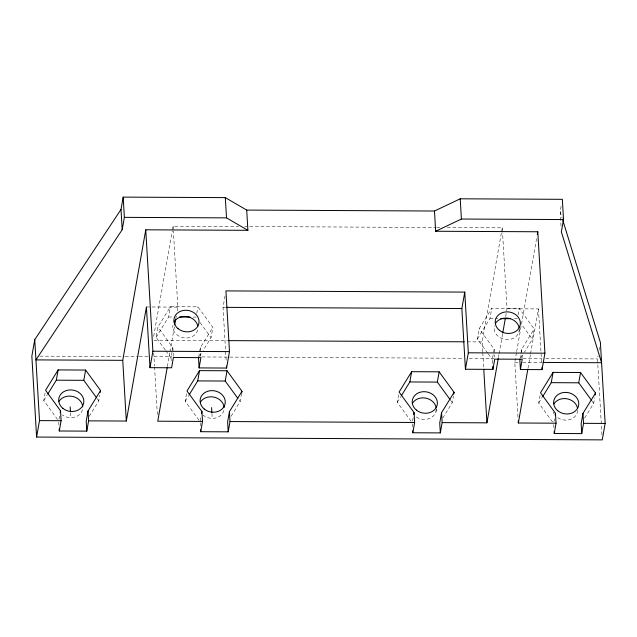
<?xml version="1.0" encoding="UTF-8"?>
<svg xmlns="http://www.w3.org/2000/svg" width="637" height="637" viewBox="0 0 637 637"><rect width="100%" height="100%" fill="white"/><g stroke="black" fill="none" stroke-linecap="round" stroke-linejoin="round"><path stroke-width="0.48" stroke-dasharray="3.19 2.39" d="M57.561 419.504L43.762 400.569L45.243 392.161M59.042 419.218L59.703 415.483M89.22 416.335L98.759 400.848L99.746 395.243M153.676 336.352L172.245 231.048M172.412 230.076L173.105 226.175L238.74 226.501M165.27 349.984L156.065 337.355L157.88 327.076L170.429 306.7L197.924 306.835L212.869 327.354L211.062 337.634L203.028 350.668M156.065 337.355L168.614 316.979L170.429 306.7M167.364 366.594L169.776 352.946M169.944 351.974L174.419 326.622M175.788 318.818L176.306 315.896M177.166 311.023L177.85 307.122L173.391 231.112M171.194 360.845L171.019 357.867L172.173 351.329M172.332 350.398L172.826 347.595L157.88 327.076M196.769 313.38L197.924 306.835M198.975 420.213L185.176 401.278L186.498 393.801M198.68 357.07L200.329 347.73L212.869 327.354M200.289 420.858L200.95 417.124M226.135 360.224L223.03 307.345L225.076 295.735M231.135 416.224L240.173 401.549L241.487 394.08M411.096 421.272L397.297 402.337L398.945 392.997M412.569 420.985L413.23 417.243M436.011 411.494L436.472 408.85M442.755 418.095L452.286 402.608L453.44 396.071M487.735 353.161L477.384 338.964L479.199 328.684L491.748 308.308L519.243 308.443L534.196 328.955L532.381 339.234L524.347 352.277M482.742 351.767L482.161 341.902L501.415 232.696M501.59 231.717L502.274 227.815L446.585 227.536M477.384 338.964L489.933 318.58L491.748 308.308M492.568 363.44L492.337 359.475L494.145 349.195L479.199 328.684M498.437 357.516L498.946 354.586M499.121 353.615L502.561 334.114M505.651 316.565L507.028 308.762L502.569 232.752M518.088 314.981L519.243 308.443M519.004 331.678L519.314 329.91M517.992 417.124L514.776 362.294L516.496 352.548M516.663 351.576L521.297 325.276M536.585 238.588L521.472 324.305L532.381 339.234M519.999 358.679L521.647 349.339L534.196 328.955M527.969 368.401L530.374 354.745M530.549 353.774L538.456 308.921L507.028 308.762M561.022 226.103L560.17 211.651L561.34 205.01M552.502 421.981L538.703 403.046L540.192 394.637M553.983 421.686L554.477 418.883M577.735 410.435L577.425 412.203A12.636 10.733 10 0 1 556.674 416.932M601.957 434.944L597.498 358.934L598.008 356.027M599.035 350.231L599.544 347.324M584.662 417.991L593.7 403.317L594.687 397.711M43.762 400.569L47.281 394.868M199.516 356.378L202.526 351.489M185.176 401.278L188.687 395.569M397.297 402.337L400.808 396.628M520.835 357.986L523.845 353.089M538.703 403.046L542.222 397.337M244.704 226.533L248.685 226.549M249.68 226.557L435.644 227.489M436.64 227.489L440.621 227.513M146.43 306.962L177.85 307.122M223.03 307.345L225.02 307.353M168.614 316.979L172.547 316.995M193.162 317.099L196.108 317.115M489.933 318.58L497.792 318.619M514.489 318.707L517.435 318.723M153.979 340.262L227.568 340.628M467.247 341.822L482.161 341.902M39.805 356.147L124.303 356.569M125.298 356.577L138.221 356.64M139.216 356.64L148.158 356.688M154.122 356.72L172.022 356.808M201.841 356.959L228.683 357.094M229.678 357.094L463.29 358.265M469.254 358.289L494.113 358.416M522.937 358.559L541.824 358.655M545.805 358.671L597.498 358.934M514.776 362.294L518.717 362.31M522.666 362.334L542.398 362.429M591.972 400.952L593.7 403.317M488.308 353.949L492.337 359.475M450.566 400.243L452.286 402.608M200.137 322.64L211.062 337.634M239.018 399.972L240.173 401.549M165.843 350.772L171.019 357.867M97.031 398.475L98.759 400.848M560.17 211.651L562.208 218.284M553.712 424.545L553.943 428.51M538.456 308.921L541.617 362.772M521.647 349.339L522.165 358.249M502.274 227.815L502.505 231.764M494.145 349.195L494.615 357.126M482.798 352.755L483.666 367.565M412.298 423.844L412.473 426.814M211.93 413.469L212.217 418.374M200.329 347.73L200.846 356.648M200.185 422.785L200.36 425.755M173.105 226.175L173.336 230.124M172.826 347.595L173.407 357.5M153.74 353.089L154.496 365.917M154.552 366.904L157.45 416.264M70.516 412.76L70.811 417.665M58.771 422.076L58.946 425.046M82.476 409.726A12.636 10.733 10 0 1 62.362 414.95M223.89 410.435A12.636 10.733 10 0 1 203.147 415.165M197.685 330.07A12.636 10.733 10 0 1 183.273 337.737A12.636 10.733 10 0 1 172.89 325.276M553.991 413.851A12.636 10.733 10 0 1 553.139 412.075M436.281 409.639A12.636 10.733 10 0 1 428.972 418.676A12.636 10.733 10 0 1 415.889 416.709M519.266 328.883A12.636 10.733 10 0 1 505.682 339.513A12.636 10.733 10 0 1 494.392 325.969"/><path stroke-width="0.96" d="M543.385 362.437L601.583 362.724L561.356 231.884L563.53 219.55L562.344 199.317L460.217 198.808L434.474 211.022L246.71 210.083L225.315 197.629L123.18 197.12L121.006 209.454L34.748 339.664L31.85 356.107L36.604 437.054L602.252 439.88L605.15 423.43L600.396 342.491L562.789 220.179M36.604 437.054L39.502 420.611L34.748 339.664M47.783 394.048L56.311 380.193L58.126 369.914L85.621 370.057L100.566 390.569L100.24 392.44M60.196 412.68L60.523 410.809L45.577 390.29L58.126 369.914M100.566 390.569L88.025 410.945L88.607 420.858L86.791 431.13L59.297 430.994L61.104 420.715L60.523 410.809M96.458 397.687L83.805 380.329L85.621 370.057M88.025 410.945L86.21 421.224L86.791 431.13M246.71 210.083L247.897 230.323L145.762 229.806L122.75 360.335L35.935 359.897L122.193 229.694L124.366 217.36L123.18 197.12M88.607 420.858L126.317 421.041L146.43 306.962L149.998 367.668L171.6 367.78L173.407 357.5L200.91 357.636L199.094 367.915L226.589 368.051L229.495 351.608L225.928 290.902L464.755 292.096L468.322 352.802L465.424 369.245L492.919 369.38L494.726 359.109L522.229 359.244L520.413 369.524L542.015 369.627L544.922 353.185L537.787 231.764L435.66 231.255L434.474 211.022M149.998 367.668L152.896 351.226L145.762 229.806M167.197 367.573L157.737 421.2L202.518 421.423L201.937 411.518L186.991 390.999L199.532 370.623L227.035 370.758L241.98 391.277L241.654 393.14M174.761 324.671L175.621 319.798M189.189 394.757L197.725 380.902L199.532 370.623M201.611 413.381L201.937 411.518M241.98 391.277L229.431 411.653L230.013 421.559L228.205 431.838L200.711 431.703L202.518 421.423M237.872 398.396L225.219 381.037L227.035 370.758M229.431 411.653L227.624 421.933L228.205 431.838M401.31 395.816L409.838 381.961L411.653 371.682L439.148 371.817L454.101 392.336L453.767 394.199M413.724 414.44L414.058 412.577L399.104 392.058L411.653 371.682M454.101 392.336L441.552 412.712L442.134 422.618L440.318 432.897L412.824 432.762L414.639 422.482L414.058 412.577M449.985 399.455L437.34 382.096L439.148 371.817M441.552 412.712L439.737 422.992L440.318 432.897M465.424 369.245L461.857 308.539L464.755 292.096M442.134 422.618L486.915 422.841L498.261 358.488M502.728 333.135L505.308 318.516M537.278 234.687L537.787 231.764M595.181 394.908L595.515 393.037L580.562 372.526L553.067 372.39L540.518 392.766L555.464 413.278L556.045 423.191L518.335 423L527.794 369.372M542.724 396.525L551.252 382.662L553.067 372.39M555.138 415.149L555.464 413.278M595.515 393.037L582.966 413.421L583.548 423.326L581.732 433.606L554.238 433.463L556.045 423.191M591.399 400.163L578.746 382.805L580.562 372.526M582.966 413.421L581.151 423.693L581.732 433.606M435.66 231.255L461.403 219.04L563.53 219.55M124.366 217.36L226.501 217.87L247.897 230.323M226.016 307.36L461.857 308.539M179.419 317.035L190.216 317.083M500.738 318.635L510.556 318.683M228.564 340.628L464.262 341.806M152.896 351.226L229.495 351.608M468.322 352.802L544.922 353.185M56.311 380.193L83.805 380.329M197.725 380.902L225.219 381.037M409.838 381.961L437.34 382.096M551.252 382.662L578.746 382.805M39.502 420.611L61.104 420.715M230.013 421.559L414.639 422.482M583.548 423.326L605.15 423.43M554.118 431.488L554.238 433.463M541.904 367.668L542.015 369.627M519.832 359.61L520.413 369.524M518.223 421.041L518.335 423M492.743 366.41L492.919 369.38M483.786 369.54L486.915 422.841M460.217 198.808L461.403 219.04M412.704 430.779L412.824 432.762M225.315 197.629L226.501 217.87M226.477 366.092L226.589 368.051M211.588 407.584L211.874 412.489M198.513 358.01L199.094 367.915M200.591 429.72L200.711 431.703M121.006 209.454L122.193 229.694M122.75 360.335L126.317 421.041M70.174 406.876L70.46 411.781M59.177 429.012L59.297 430.994M200.384 402.13A12.636 10.733 10 0 1 214.223 397.17A12.636 10.733 10 0 1 224.152 407.64M174.172 321.765A12.636 10.733 10 0 1 187.477 316.693A12.636 10.733 10 0 1 197.844 326.343M58.97 401.421A12.636 10.733 10 0 1 72.817 396.469A12.636 10.733 10 0 1 82.746 406.939M553.911 403.898A12.636 10.733 10 0 1 567.217 398.826A12.636 10.733 10 0 1 577.584 408.468M412.497 403.189A12.636 10.733 10 0 1 425.803 398.117A12.636 10.733 10 0 1 436.17 407.768M495.49 323.373A12.636 10.733 10 0 1 508.796 318.301A12.636 10.733 10 0 1 519.163 327.944M204.23 409.002A12.636 10.733 10 0 0 224.98 404.272A12.636 10.733 10 0 0 208.809 390.975A12.636 10.733 10 0 0 204.23 409.002M178.026 328.636A12.636 10.733 10 0 0 198.768 323.907A12.636 10.733 10 0 0 182.596 310.609A12.636 10.733 10 0 0 178.026 328.636M62.824 408.293A12.636 10.733 10 0 0 83.566 403.563A12.636 10.733 10 0 0 67.395 390.266A12.636 10.733 10 0 0 62.824 408.293M557.765 410.769A12.636 10.733 10 0 0 578.507 406.032A12.636 10.733 10 0 0 562.336 392.742A12.636 10.733 10 0 0 557.765 410.769M416.351 410.061A12.636 10.733 10 0 0 437.093 405.331A12.636 10.733 10 0 0 420.922 392.034A12.636 10.733 10 0 0 416.351 410.061M499.344 330.245A12.636 10.733 10 0 0 520.087 325.507A12.636 10.733 10 0 0 503.915 312.21A12.636 10.733 10 0 0 499.344 330.245"/></g></svg>
